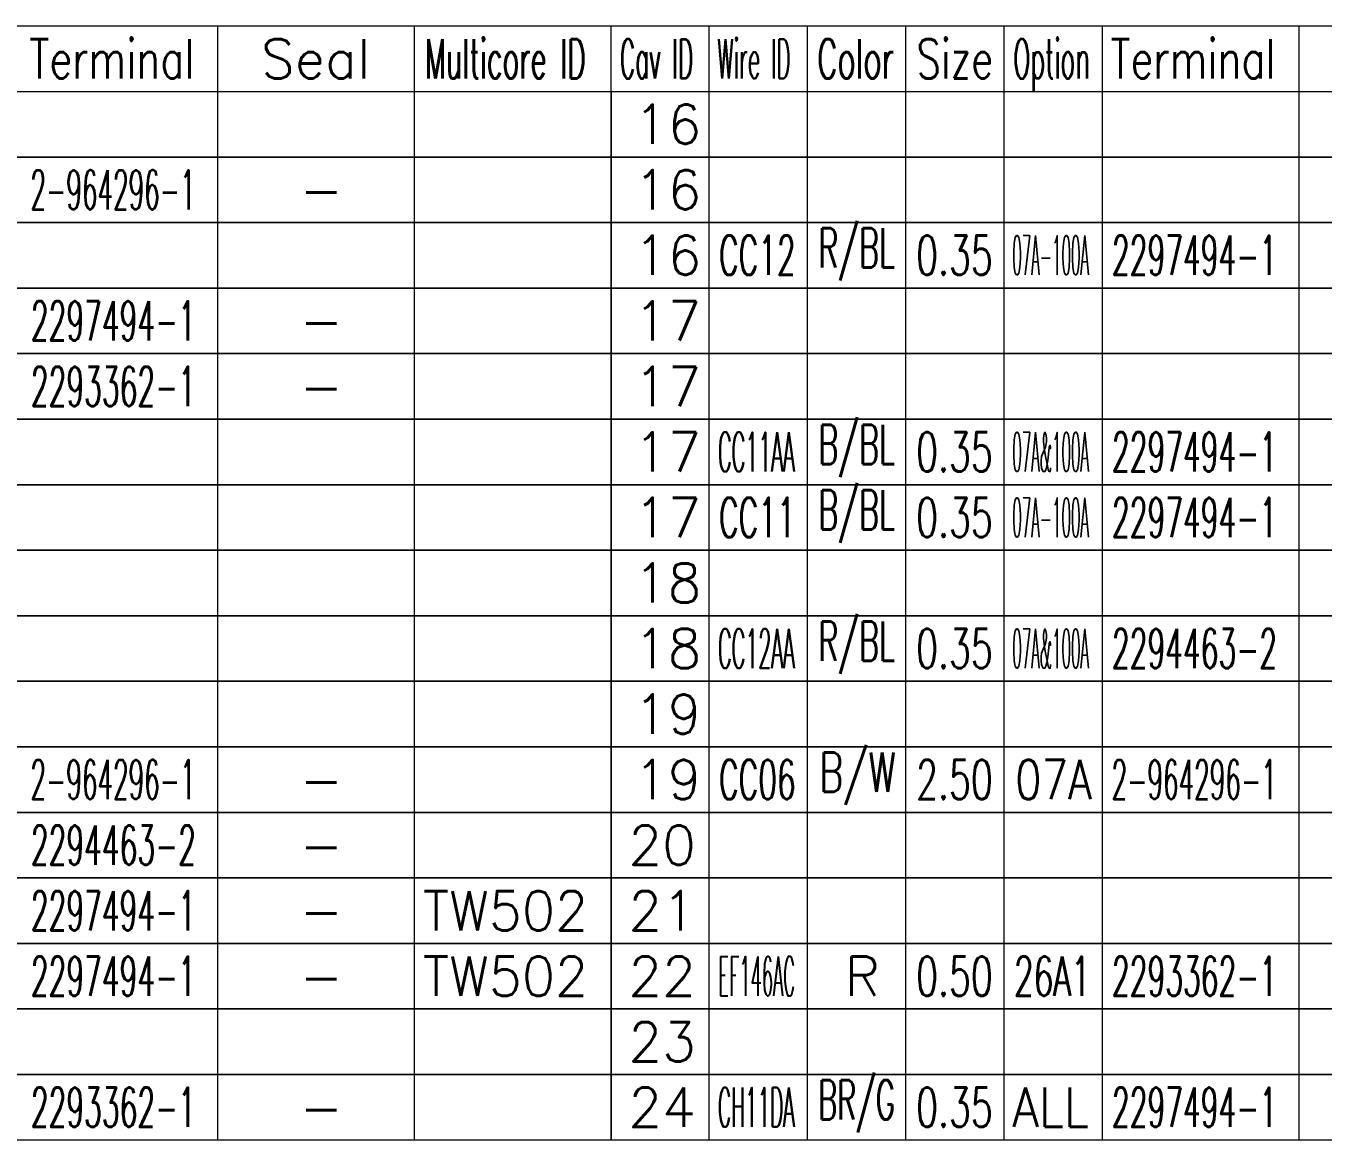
# Model space of a CAD drawing. Header units: inches. Extents: x 47316 to 59086, y 3141 to 11743.
# Drawn here: x 55524.8 to 55623.8, y 9788.2 to 9873.2 of the extents above; entities that cross this region are included whole.
import ezdxf

# ---------------------------------------------------------------- set-up
doc = ezdxf.new("R2010")
doc.units = ezdxf.units.IN
doc.header["$MEASUREMENT"] = 0
doc.styles.get("Standard").update_dxf_attribs({"font": ''})
doc.styles.get('Standard').set_extended_font_data('SimSun')

msp = doc.modelspace()

# ---------------------------------------------------------------- linework, layer by layer
at = {"color": 0, "linetype": 'Continuous', "lineweight": 15}
for p, q in [((55486.946, 9873.224), (55816.946, 9873.224)), ((55486.946, 9868.224), (55816.946, 9868.224))]:
    msp.add_line(p, q, dxfattribs=at)
at = {"color": 7, "linetype": 'Continuous', "lineweight": 15}
for p, q in [((55539.446, 9868.224), (55539.446, 9873.224)), ((55554.446, 9868.224), (55554.446, 9873.224)), ((55569.446, 9868.224), (55569.446, 9873.224)), ((55576.946, 9868.224), (55576.946, 9873.224)), ((55584.446, 9868.224), (55584.446, 9873.224)), ((55591.946, 9868.224), (55591.946, 9873.224)), ((55599.446, 9868.224), (55599.446, 9873.224)), ((55606.946, 9868.224), (55606.946, 9873.224)), ((55621.946, 9868.224), (55621.946, 9873.224))]:
    msp.add_line(p, q, dxfattribs=at)
at = {"color": 102, "linetype": 'Continuous', "lineweight": 15}
for p, q in [((55539.446, 9863.224), (55539.446, 9868.224)), ((55554.446, 9863.224), (55554.446, 9868.224)), ((55576.946, 9863.224), (55576.946, 9868.224)), ((55584.446, 9863.224), (55584.446, 9868.224)), ((55591.946, 9863.224), (55591.946, 9868.224)), ((55599.446, 9863.224), (55599.446, 9868.224)), ((55606.946, 9863.224), (55606.946, 9868.224)), ((55621.946, 9863.224), (55621.946, 9868.224)), ((55539.446, 9858.224), (55539.446, 9863.224)), ((55554.446, 9858.224), (55554.446, 9863.224)), ((55576.946, 9858.224), (55576.946, 9863.224)), ((55584.446, 9858.224), (55584.446, 9863.224)), ((55591.946, 9858.224), (55591.946, 9863.224)), ((55599.446, 9858.224), (55599.446, 9863.224)), ((55606.946, 9858.224), (55606.946, 9863.224)), ((55621.946, 9858.224), (55621.946, 9863.224)), ((55539.446, 9853.224), (55539.446, 9858.224)), ((55554.446, 9853.224), (55554.446, 9858.224)), ((55576.946, 9853.224), (55576.946, 9858.224)), ((55584.446, 9853.224), (55584.446, 9858.224)), ((55591.946, 9853.224), (55591.946, 9858.224)), ((55599.446, 9853.224), (55599.446, 9858.224)), ((55606.946, 9853.224), (55606.946, 9858.224)), ((55621.946, 9853.224), (55621.946, 9858.224)), ((55539.446, 9848.224), (55539.446, 9853.224)), ((55554.446, 9848.224), (55554.446, 9853.224)), ((55576.946, 9848.224), (55576.946, 9853.224)), ((55584.446, 9848.224), (55584.446, 9853.224)), ((55591.946, 9848.224), (55591.946, 9853.224)), ((55599.446, 9848.224), (55599.446, 9853.224)), ((55606.946, 9848.224), (55606.946, 9853.224)), ((55621.946, 9848.224), (55621.946, 9853.224)), ((55539.446, 9843.224), (55539.446, 9848.224)), ((55554.446, 9843.224), (55554.446, 9848.224)), ((55576.946, 9843.224), (55576.946, 9848.224)), ((55584.446, 9843.224), (55584.446, 9848.224)), ((55591.946, 9843.224), (55591.946, 9848.224)), ((55599.446, 9843.224), (55599.446, 9848.224)), ((55606.946, 9843.224), (55606.946, 9848.224)), ((55621.946, 9843.224), (55621.946, 9848.224)), ((55539.446, 9838.224), (55539.446, 9843.224)), ((55554.446, 9838.224), (55554.446, 9843.224)), ((55576.946, 9838.224), (55576.946, 9843.224)), ((55584.446, 9838.224), (55584.446, 9843.224)), ((55591.946, 9838.224), (55591.946, 9843.224)), ((55599.446, 9838.224), (55599.446, 9843.224)), ((55606.946, 9838.224), (55606.946, 9843.224)), ((55621.946, 9838.224), (55621.946, 9843.224)), ((55539.446, 9833.224), (55539.446, 9838.224)), ((55554.446, 9833.224), (55554.446, 9838.224)), ((55576.946, 9833.224), (55576.946, 9838.224)), ((55584.446, 9833.224), (55584.446, 9838.224)), ((55591.946, 9833.224), (55591.946, 9838.224)), ((55599.446, 9833.224), (55599.446, 9838.224)), ((55606.946, 9833.224), (55606.946, 9838.224)), ((55621.946, 9833.224), (55621.946, 9838.224)), ((55539.446, 9828.224), (55539.446, 9833.224)), ((55554.446, 9828.224), (55554.446, 9833.224)), ((55576.946, 9828.224), (55576.946, 9833.224)), ((55584.446, 9828.224), (55584.446, 9833.224)), ((55591.946, 9828.224), (55591.946, 9833.224)), ((55599.446, 9828.224), (55599.446, 9833.224)), ((55606.946, 9828.224), (55606.946, 9833.224)), ((55621.946, 9828.224), (55621.946, 9833.224)), ((55539.446, 9823.224), (55539.446, 9828.224)), ((55554.446, 9823.224), (55554.446, 9828.224)), ((55576.946, 9823.224), (55576.946, 9828.224)), ((55584.446, 9823.224), (55584.446, 9828.224)), ((55591.946, 9823.224), (55591.946, 9828.224)), ((55599.446, 9823.224), (55599.446, 9828.224)), ((55606.946, 9823.224), (55606.946, 9828.224)), ((55621.946, 9823.224), (55621.946, 9828.224)), ((55539.446, 9818.224), (55539.446, 9823.224)), ((55554.446, 9818.224), (55554.446, 9823.224)), ((55576.946, 9818.224), (55576.946, 9823.224)), ((55584.446, 9818.224), (55584.446, 9823.224)), ((55591.946, 9818.224), (55591.946, 9823.224)), ((55599.446, 9818.224), (55599.446, 9823.224)), ((55606.946, 9818.224), (55606.946, 9823.224)), ((55621.946, 9818.224), (55621.946, 9823.224)), ((55539.446, 9813.224), (55539.446, 9818.224)), ((55554.446, 9813.224), (55554.446, 9818.224)), ((55576.946, 9813.224), (55576.946, 9818.224)), ((55584.446, 9813.224), (55584.446, 9818.224)), ((55591.946, 9813.224), (55591.946, 9818.224)), ((55599.446, 9813.224), (55599.446, 9818.224)), ((55606.946, 9813.224), (55606.946, 9818.224)), ((55621.946, 9813.224), (55621.946, 9818.224)), ((55539.446, 9808.224), (55539.446, 9813.224)), ((55554.446, 9808.224), (55554.446, 9813.224)), ((55576.946, 9808.224), (55576.946, 9813.224)), ((55584.446, 9808.224), (55584.446, 9813.224)), ((55591.946, 9808.224), (55591.946, 9813.224)), ((55599.446, 9808.224), (55599.446, 9813.224)), ((55606.946, 9808.224), (55606.946, 9813.224)), ((55621.946, 9808.224), (55621.946, 9813.224)), ((55539.446, 9803.224), (55539.446, 9808.224)), ((55554.446, 9803.224), (55554.446, 9808.224)), ((55576.946, 9803.224), (55576.946, 9808.224)), ((55584.446, 9803.224), (55584.446, 9808.224)), ((55591.946, 9803.224), (55591.946, 9808.224)), ((55599.446, 9803.224), (55599.446, 9808.224)), ((55606.946, 9803.224), (55606.946, 9808.224)), ((55621.946, 9803.224), (55621.946, 9808.224)), ((55539.446, 9798.224), (55539.446, 9803.224)), ((55554.446, 9798.224), (55554.446, 9803.224)), ((55576.946, 9798.224), (55576.946, 9803.224)), ((55584.446, 9798.224), (55584.446, 9803.224)), ((55591.946, 9798.224), (55591.946, 9803.224)), ((55599.446, 9798.224), (55599.446, 9803.224)), ((55606.946, 9798.224), (55606.946, 9803.224)), ((55621.946, 9798.224), (55621.946, 9803.224)), ((55539.446, 9793.224), (55539.446, 9798.224)), ((55554.446, 9793.224), (55554.446, 9798.224)), ((55576.946, 9793.224), (55576.946, 9798.224)), ((55584.446, 9793.224), (55584.446, 9798.224)), ((55591.946, 9793.224), (55591.946, 9798.224)), ((55599.446, 9793.224), (55599.446, 9798.224)), ((55606.946, 9793.224), (55606.946, 9798.224)), ((55621.946, 9793.224), (55621.946, 9798.224)), ((55539.446, 9788.224), (55539.446, 9793.224)), ((55554.446, 9788.224), (55554.446, 9793.224)), ((55576.946, 9788.224), (55576.946, 9793.224)), ((55584.446, 9788.224), (55584.446, 9793.224)), ((55591.946, 9788.224), (55591.946, 9793.224)), ((55599.446, 9788.224), (55599.446, 9793.224)), ((55606.946, 9788.224), (55606.946, 9793.224)), ((55621.946, 9788.224), (55621.946, 9793.224))]:
    msp.add_line(p, q, dxfattribs=at)
at = {"color": 0, "linetype": 'Continuous', "lineweight": 15}
for points in [[(55486.946, 9863.224), (55486.946, 9868.224), (55569.446, 9868.224), (55569.446, 9863.224)], [(55569.446, 9863.224), (55569.446, 9868.224), (55651.946, 9868.224), (55651.946, 9863.224)], [(55486.946, 9858.224), (55486.946, 9863.224), (55569.446, 9863.224), (55569.446, 9858.224)], [(55569.446, 9858.224), (55569.446, 9863.224), (55651.946, 9863.224), (55651.946, 9858.224)], [(55486.946, 9853.224), (55486.946, 9858.224), (55569.446, 9858.224), (55569.446, 9853.224)], [(55569.446, 9853.224), (55569.446, 9858.224), (55651.946, 9858.224), (55651.946, 9853.224)], [(55486.946, 9848.224), (55486.946, 9853.224), (55569.446, 9853.224), (55569.446, 9848.224)], [(55569.446, 9848.224), (55569.446, 9853.224), (55651.946, 9853.224), (55651.946, 9848.224)], [(55486.946, 9843.224), (55486.946, 9848.224), (55569.446, 9848.224), (55569.446, 9843.224)], [(55569.446, 9843.224), (55569.446, 9848.224), (55651.946, 9848.224), (55651.946, 9843.224)], [(55486.946, 9838.224), (55486.946, 9843.224), (55569.446, 9843.224), (55569.446, 9838.224)], [(55569.446, 9838.224), (55569.446, 9843.224), (55651.946, 9843.224), (55651.946, 9838.224)], [(55486.946, 9833.224), (55486.946, 9838.224), (55569.446, 9838.224), (55569.446, 9833.224)], [(55569.446, 9833.224), (55569.446, 9838.224), (55651.946, 9838.224), (55651.946, 9833.224)], [(55486.946, 9828.224), (55486.946, 9833.224), (55569.446, 9833.224), (55569.446, 9828.224)], [(55569.446, 9828.224), (55569.446, 9833.224), (55651.946, 9833.224), (55651.946, 9828.224)], [(55486.946, 9823.224), (55486.946, 9828.224), (55569.446, 9828.224), (55569.446, 9823.224)], [(55569.446, 9823.224), (55569.446, 9828.224), (55651.946, 9828.224), (55651.946, 9823.224)], [(55486.946, 9818.224), (55486.946, 9823.224), (55569.446, 9823.224), (55569.446, 9818.224)], [(55569.446, 9818.224), (55569.446, 9823.224), (55651.946, 9823.224), (55651.946, 9818.224)], [(55486.946, 9813.224), (55486.946, 9818.224), (55569.446, 9818.224), (55569.446, 9813.224)], [(55569.446, 9813.224), (55569.446, 9818.224), (55651.946, 9818.224), (55651.946, 9813.224)], [(55486.946, 9808.224), (55486.946, 9813.224), (55569.446, 9813.224), (55569.446, 9808.224)], [(55569.446, 9808.224), (55569.446, 9813.224), (55651.946, 9813.224), (55651.946, 9808.224)], [(55486.946, 9803.224), (55486.946, 9808.224), (55569.446, 9808.224), (55569.446, 9803.224)], [(55569.446, 9803.224), (55569.446, 9808.224), (55651.946, 9808.224), (55651.946, 9803.224)], [(55486.946, 9798.224), (55486.946, 9803.224), (55569.446, 9803.224), (55569.446, 9798.224)], [(55569.446, 9798.224), (55569.446, 9803.224), (55651.946, 9803.224), (55651.946, 9798.224)], [(55486.946, 9793.224), (55486.946, 9798.224), (55569.446, 9798.224), (55569.446, 9793.224)], [(55569.446, 9793.224), (55569.446, 9798.224), (55651.946, 9798.224), (55651.946, 9793.224)], [(55486.946, 9788.224), (55486.946, 9793.224), (55569.446, 9793.224), (55569.446, 9788.224)], [(55569.446, 9788.224), (55569.446, 9793.224), (55651.946, 9793.224), (55651.946, 9788.224)]]:
    msp.add_lwpolyline(points, close=True, dxfattribs=at)

# ---------------------------------------------------------------- texts
at = {"color": 7, "linetype": 'Continuous', "lineweight": 15, "char_height": 3, "attachment_point": 1}
for s, insert, width in [('\\Fromans.shx;\\W0.7480916031;\\T1.0000000000;\\o\\lTerminal', (55525.053, 9872.224), 14), ('\\Fromans.shx;\\W0.5185185185;\\T1.0000000000;\\o\\lMulticore ID', (55555.243, 9872.224), 14), ('\\Fromans.shx;\\W0.4026548673;\\T1.0000000000;\\o\\lWire ID', (55577.562, 9872.224), 6.5), ('\\Fromans.shx;\\W0.7222222222;\\T1.0000000000;\\o\\lSize', (55592.756, 9872.224), 6.5), ('\\Fromans.shx;\\W0.4595959596;\\T1.0000000000;\\o\\lOption', (55600.143, 9872.224), 6.5), ('\\Fromans.shx;\\W0.7480916031;\\T1.0000000000;\\o\\lTerminal', (55607.553, 9872.224), 14), ('\\Fromans.shx;\\W1.0000000000;\\T1.0000000000;\\o\\lSeal', (55542.732, 9872.224), 9.28571), ('\\Fromans.shx;\\W0.4292452830;\\T1.0000000000;\\o\\lCav ID', (55570.13, 9872.224), 6.5), ('\\Fromans.shx;\\W0.5687500000;\\T1.0000000000;\\o\\lColor', (55585.19, 9872.224), 6.5), ('\\Fromans.shx;\\W1.0000000000;\\T1.0000000000;\\o\\l16', (55571.196, 9867.224), 5.71429), ('\\Fromans.shx;\\W1.0000000000;\\T1.0000000000;\\o\\l16', (55571.196, 9862.224), 5.71429), ('\\Fromans.shx;\\W1.0000000000;\\T1.0000000000;\\o\\l16', (55571.196, 9857.224), 5.71429), ('\\Fromans.shx;\\W1.0000000000;\\T1.0000000000;\\o\\l17', (55571.196, 9852.224), 5.71429), ('\\Fromans.shx;\\W1.0000000000;\\T1.0000000000;\\o\\l17', (55571.196, 9847.224), 5.71429), ('\\Fromans.shx;\\W1.0000000000;\\T1.0000000000;\\o\\l17', (55571.196, 9842.224), 5.71429), ('\\Fromans.shx;\\W1.0000000000;\\T1.0000000000;\\o\\l17', (55571.196, 9837.224), 5.71429), ('\\Fromans.shx;\\W1.0000000000;\\T1.0000000000;\\o\\l18', (55571.196, 9832.224), 5.71429), ('\\Fromans.shx;\\W1.0000000000;\\T1.0000000000;\\o\\l18', (55571.196, 9827.224), 5.71429), ('\\Fromans.shx;\\W1.0000000000;\\T1.0000000000;\\o\\l19', (55571.196, 9822.224), 5.71429), ('\\Fromans.shx;\\W1.0000000000;\\T1.0000000000;\\o\\l19', (55571.196, 9817.224), 5.71429), ('\\Fromans.shx;\\W1.0000000000;\\T1.0000000000;\\o\\l20', (55570.768, 9812.224), 5.71429), ('\\Fromans.shx;\\W1.0000000000;\\T1.0000000000;\\o\\l21', (55570.768, 9807.224), 5.71429), ('\\Fromans.shx;\\W1.0000000000;\\T1.0000000000;\\o\\l22', (55570.768, 9802.224), 5.71429), ('\\Fromans.shx;\\W1.0000000000;\\T1.0000000000;\\o\\l23', (55570.768, 9797.224), 5.71429), ('\\Fromans.shx;\\W1.0000000000;\\T1.0000000000;\\o\\l24', (55570.768, 9792.224), 5.71429)]:
    msp.add_mtext(s, dxfattribs=dict(at, insert=insert, width=width))
at = {"color": 21, "linetype": 'Continuous', "lineweight": 15, "char_height": 3, "attachment_point": 1}
for s, insert, width in [('\\Fromans.shx;\\W0.4622641509;\\T1.0000000000;\\o\\l2-964296-1', (55525.145, 9862.224), 14), ('\\Fromans.shx;\\W0.5548780488;\\T1.0000000000;\\o\\lCC12', (55577.684, 9857.224), 6.5), ('\\Fromans.shx;\\W0.6500000000;\\T1.0000000000;\\o\\l0.35', (55592.725, 9857.224), 6.5), ('\\Fromans.shx;\\W0.5268817204;\\T1.0000000000;\\o\\l2297494-1', (55607.672, 9857.224), 14), ('\\Fromans.shx;\\W0.5268817204;\\T1.0000000000;\\o\\l2297494-1', (55525.172, 9852.224), 14), ('\\Fromans.shx;\\W0.5268817204;\\T1.0000000000;\\o\\l2293362-1', (55525.172, 9847.224), 14), ('\\Fromans.shx;\\W0.3855932203;\\T1.0000000000;\\o\\lCC11AA', (55577.612, 9842.224), 6.5), ('\\Fromans.shx;\\W0.6500000000;\\T1.0000000000;\\o\\l0.35', (55592.725, 9842.224), 6.5), ('\\Fromans.shx;\\W0.5268817204;\\T1.0000000000;\\o\\l2297494-1', (55607.672, 9842.224), 14), ('\\Fromans.shx;\\W0.5548780488;\\T1.0000000000;\\o\\lCC11', (55577.684, 9837.224), 6.5), ('\\Fromans.shx;\\W0.6500000000;\\T1.0000000000;\\o\\l0.35', (55592.725, 9837.224), 6.5), ('\\Fromans.shx;\\W0.5268817204;\\T1.0000000000;\\o\\l2297494-1', (55607.672, 9837.224), 14), ('\\Fromans.shx;\\W0.3855932203;\\T1.0000000000;\\o\\lCC12AA', (55577.612, 9827.224), 6.5), ('\\Fromans.shx;\\W0.6500000000;\\T1.0000000000;\\o\\l0.35', (55592.725, 9827.224), 6.5), ('\\Fromans.shx;\\W0.5268817204;\\T1.0000000000;\\o\\l2294463-2', (55607.672, 9827.224), 14), ('\\Fromans.shx;\\W0.4622641509;\\T1.0000000000;\\o\\l2-964296-1', (55525.145, 9817.224), 14), ('\\Fromans.shx;\\W0.5548780488;\\T1.0000000000;\\o\\lCC06', (55577.684, 9817.224), 6.5), ('\\Fromans.shx;\\W0.6500000000;\\T1.0000000000;\\o\\l2.50', (55592.725, 9817.224), 6.5), ('\\Fromans.shx;\\W0.4622641509;\\T1.0000000000;\\o\\l2-964296-1', (55607.645, 9817.224), 14), ('\\Fromans.shx;\\W0.5268817204;\\T1.0000000000;\\o\\l2294463-2', (55525.172, 9812.224), 14), ('\\Fromans.shx;\\W0.5268817204;\\T1.0000000000;\\o\\l2297494-1', (55525.172, 9807.224), 14), ('\\Fromans.shx;\\W0.9800000000;\\T1.0000000000;\\o\\lTW502', (55555.086, 9807.224), 14), ('\\Fromans.shx;\\W0.5268817204;\\T1.0000000000;\\o\\l2297494-1', (55525.172, 9802.224), 14), ('\\Fromans.shx;\\W0.9800000000;\\T1.0000000000;\\o\\lTW502', (55555.086, 9802.224), 14), ('\\Fromans.shx;\\W0.3345588235;\\T1.0000000000;\\o\\lEF146AC', (55577.638, 9802.224), 6.5), ('\\Fromans.shx;\\W0.6500000000;\\T1.0000000000;\\o\\l0.50', (55592.725, 9802.224), 6.5), ('\\Fromans.shx;\\W0.5268817204;\\T1.0000000000;\\o\\l2293362-1', (55607.672, 9802.224), 14), ('\\Fromans.shx;\\W0.5268817204;\\T1.0000000000;\\o\\l2293362-1', (55525.172, 9792.224), 14), ('\\Fromans.shx;\\W0.3729508197;\\T1.0000000000;\\o\\lCH11DA', (55577.606, 9792.224), 6.5), ('\\Fromans.shx;\\W0.6500000000;\\T1.0000000000;\\o\\l0.35', (55592.725, 9792.224), 6.5), ('\\Fromans.shx;\\W0.5268817204;\\T1.0000000000;\\o\\l2297494-1', (55607.672, 9792.224), 14)]:
    msp.add_mtext(s, dxfattribs=dict(at, insert=insert, width=width))
at = {"color": 140, "linetype": 'Continuous', "lineweight": 15, "char_height": 3, "attachment_point": 1}
for s, insert, width in [('\\Fromans.shx;\\W1.0000000000;\\T1.0000000000;\\o\\l-', (55545.661, 9862.224), 3.71429), ('\\Fromans.shx;\\W0.5617283951;\\T1.0000000000;\\o\\lR/BL', (55585.267, 9857.795), 6.5), ('\\Fromans.shx;\\W0.2808641975;\\T1.0000000000;\\o\\l07A-100A', (55600.067, 9857.224), 6.5), ('\\Fromans.shx;\\W1.0000000000;\\T1.0000000000;\\o\\l-', (55545.661, 9852.224), 3.71429), ('\\Fromans.shx;\\W1.0000000000;\\T1.0000000000;\\o\\l-', (55545.661, 9847.224), 3.71429), ('\\Fromans.shx;\\W0.5617283951;\\T1.0000000000;\\o\\lB/BL', (55585.267, 9842.795), 6.5), ('\\Fromans.shx;\\W0.2808641975;\\T1.0000000000;\\o\\l07A&100A', (55600.067, 9842.224), 6.5), ('\\Fromans.shx;\\W0.5617283951;\\T1.0000000000;\\o\\lB/BL', (55585.267, 9837.795), 6.5), ('\\Fromans.shx;\\W0.2808641975;\\T1.0000000000;\\o\\l07A-100A', (55600.067, 9837.224), 6.5), ('\\Fromans.shx;\\W0.5617283951;\\T1.0000000000;\\o\\lR/BL', (55585.267, 9827.795), 6.5), ('\\Fromans.shx;\\W0.2808641975;\\T1.0000000000;\\o\\l07A&100A', (55600.067, 9827.224), 6.5), ('\\Fromans.shx;\\W0.6791044776;\\T1.0000000000;\\o\\lB/W', (55585.335, 9817.795), 6.5), ('\\Fromans.shx;\\W0.7844827586;\\T1.0000000000;\\o\\l07A', (55600.283, 9817.224), 6.5), ('\\Fromans.shx;\\W1.0000000000;\\T1.0000000000;\\o\\l-', (55545.661, 9817.224), 3.71429), ('\\Fromans.shx;\\W1.0000000000;\\T1.0000000000;\\o\\l-', (55545.661, 9812.224), 3.71429), ('\\Fromans.shx;\\W1.0000000000;\\T1.0000000000;\\o\\l-', (55545.661, 9807.224), 3.71429), ('\\Fromans.shx;\\W1.0000000000;\\T1.0000000000;\\o\\lR', (55587.268, 9802.224), 3), ('\\Fromans.shx;\\W0.5833333333;\\T1.0000000000;\\o\\l26A1', (55600.196, 9802.224), 6.5), ('\\Fromans.shx;\\W1.0000000000;\\T1.0000000000;\\o\\l-', (55545.661, 9802.224), 3.71429), ('\\Fromans.shx;\\W0.5352941176;\\T1.0000000000;\\o\\lBR/G', (55585.252, 9792.795), 6.5), ('\\Fromans.shx;\\W0.8750000000;\\T1.0000000000;\\o\\lALL', (55600.071, 9792.224), 6.5), ('\\Fromans.shx;\\W1.0000000000;\\T1.0000000000;\\o\\l-', (55545.661, 9792.224), 3.71429)]:
    msp.add_mtext(s, dxfattribs=dict(at, insert=insert, width=width))

doc.saveas('drawing.dxf')
